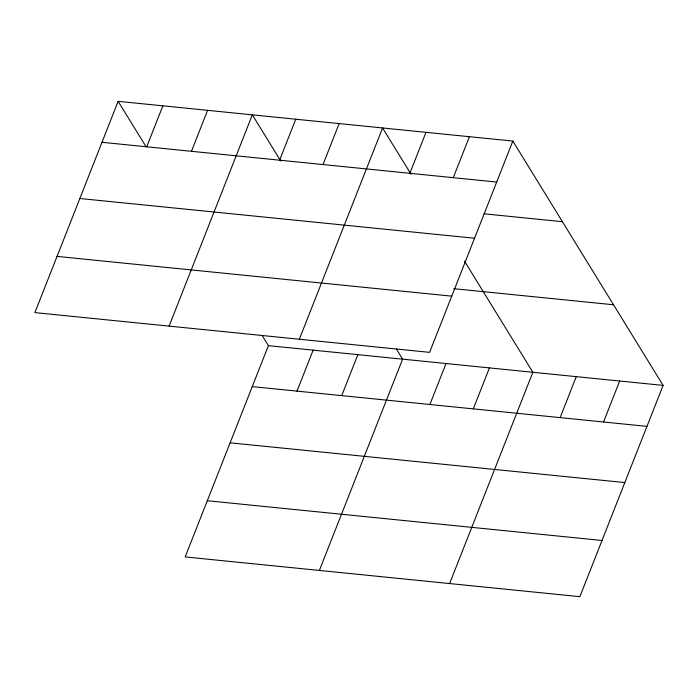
<?xml version="1.0" encoding="UTF-8"?>
<svg xmlns="http://www.w3.org/2000/svg" width="698" height="698" viewBox="0 0 698 698"><rect width="100%" height="100%" fill="white"/><g stroke="black" fill="none" stroke-linecap="round" stroke-linejoin="round"><path stroke-width="1.05" d="M118.128 101.323L34.9 312.608L429.602 352.359L512.829 141.075L118.128 101.323L146.056 146.728M146.72 146.798L162.861 105.826M191.453 151.309L207.594 110.328M169.099 326.123L252.327 114.838L280.823 161.168M279.601 160.182L295.743 119.21M323.017 164.554L339.158 123.581M262.134 335.45L268.398 345.641L185.171 556.925L579.872 596.677L663.1 385.392L512.829 141.075M299.346 339.237L382.574 127.952L411.078 174.291M296.99 391.124L313.132 350.143M409.848 173.305L425.989 132.323M341.723 395.626L357.865 354.654M453.272 177.676L469.414 136.695M319.37 570.441L402.598 359.156L396.333 348.965M429.872 404.508L446.013 363.527M473.296 408.88L489.429 367.898M449.625 583.563L532.853 372.278L464.528 261.192M560.128 417.622L576.269 376.65M603.543 421.993L619.684 381.021M101.987 142.296L496.688 182.047M484.054 213.806L562.413 221.694M79.851 198.502L474.544 238.245M453.613 288.667L613.507 304.764M57.035 256.402L451.737 296.153M268.398 345.641L663.1 385.392M252.266 386.613L646.959 426.365M230.122 442.82L624.823 482.571M207.315 500.728L602.008 540.479"/></g></svg>
